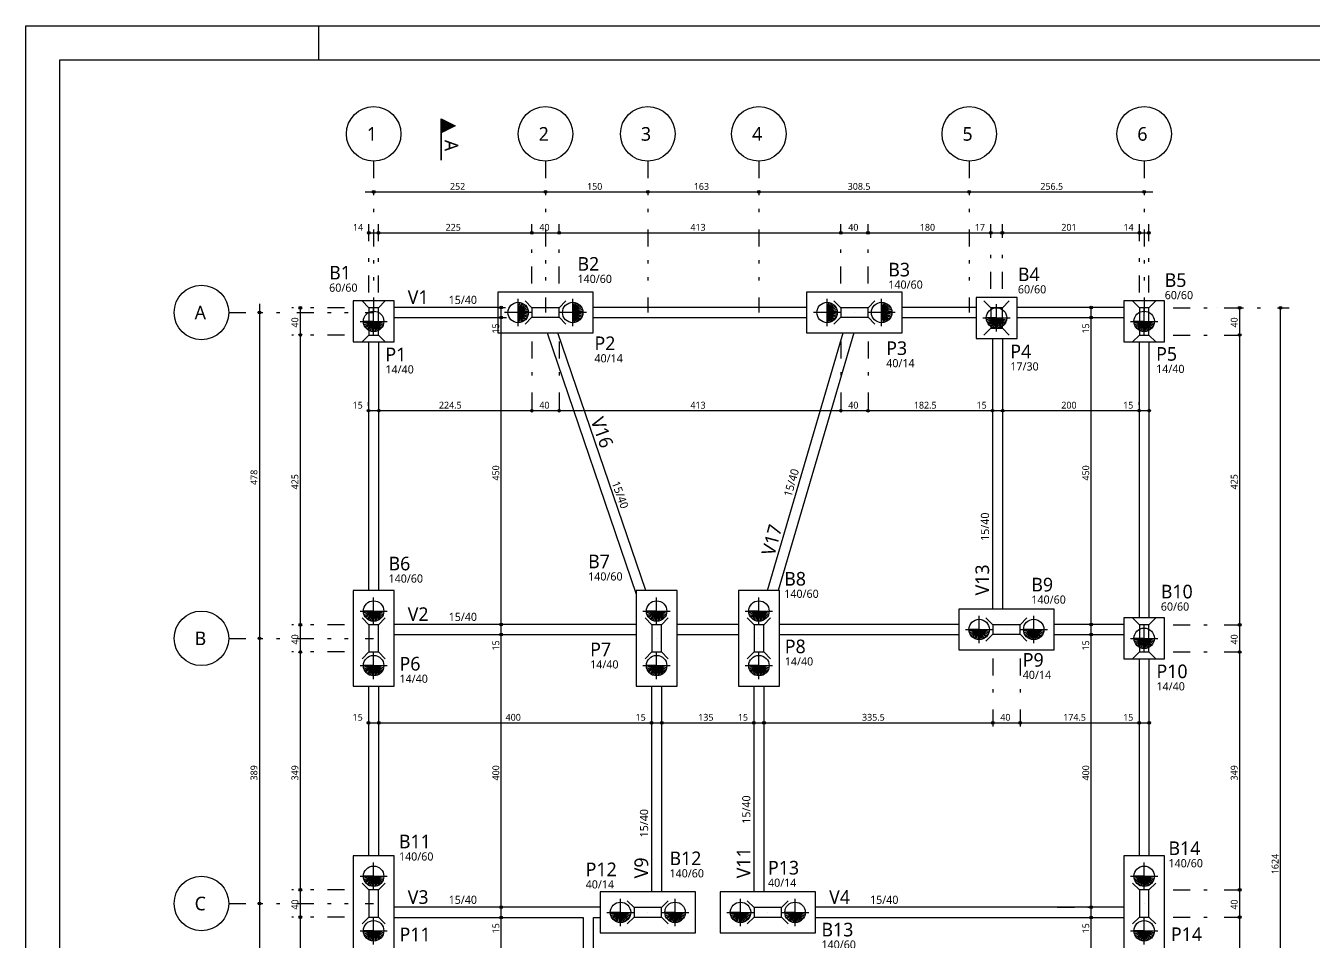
# Model space of a CAD drawing. Extents: x 18.6 to 89.5, y 0 to 61.7.
# Drawn here: x 20.09 to 57.85, y 34.83 to 61.69 of the extents above; entities that cross this region are included whole.
import ezdxf

# ---------------------------------------------------------------- set-up
doc = ezdxf.new("R2010")
doc.units = 0
doc.header["$MEASUREMENT"] = 0
doc.linetypes.add('ESTILO_TQS_0003', pattern=[1.5, 0.5, -0.4, 0.1, -0.5])
doc.linetypes.add('ESTILO_TQS_0004', pattern=[2, 0.5, -0.4, 0.1, -0.4, 0.1, -0.5])
for name, color, linetype in [('1', 1, 'CONTINUOUS'), ('12', 12, 'CONTINUOUS'), ('2', 2, 'CONTINUOUS'), ('3', 3, 'CONTINUOUS'), ('5', 5, 'CONTINUOUS')]:
    doc.layers.add(name, color=color, linetype=linetype)
doc.styles.add('TQS_LUCIDA_SANS_UNICODE', font='L_10646.TTF')

msp = doc.modelspace()

# ---------------------------------------------------------------- linework, layer by layer
at = {"layer": '1', "linetype": 'Continuous'}
for p, q in [((20.088, 61.687), (89.5, 61.687)), ((20.088, 29.588), (20.088, 61.687)), ((28.67, 61.687), (28.67, 60.687)), ((30.042, 56.813), (35.582, 56.813)), ((30.292, 56.813), (30.292, 56.813)), ((35.082, 56.813), (38.582, 56.813)), ((35.332, 56.813), (35.332, 56.813)), ((35.332, 56.813), (35.332, 56.813)), ((38.082, 56.813), (41.842, 56.813)), ((38.332, 56.813), (38.332, 56.813)), ((38.332, 56.813), (38.332, 56.813)), ((41.342, 56.813), (48.012, 56.813)), ((41.592, 56.813), (41.592, 56.813)), ((41.592, 56.813), (41.592, 56.813)), ((47.512, 56.813), (53.142, 56.813)), ((47.762, 56.813), (47.762, 56.813)), ((47.762, 56.813), (47.762, 56.813)), ((52.892, 56.813), (52.892, 56.813)), ((30.152, 55.613), (30.432, 55.613)), ((30.432, 55.613), (34.932, 55.613)), ((34.932, 55.613), (35.732, 55.613)), ((35.732, 55.613), (43.992, 55.613)), ((43.992, 55.613), (44.792, 55.613)), ((44.792, 55.613), (48.392, 55.613)), ((48.392, 55.613), (48.732, 55.613)), ((48.732, 55.613), (52.752, 55.613)), ((52.752, 55.613), (53.032, 55.613)), ((34.932, 53.873), (34.932, 53.873)), ((34.932, 53.873), (34.932, 53.873)), ((35.732, 53.873), (35.732, 53.873)), ((35.732, 53.873), (35.732, 53.873)), ((43.992, 53.873), (43.992, 53.873)), ((43.992, 53.873), (43.992, 53.873)), ((44.792, 53.873), (44.792, 53.873)), ((44.792, 53.873), (44.792, 53.873)), ((48.392, 53.713), (48.392, 53.713)), ((48.392, 53.713), (48.392, 53.713)), ((48.732, 53.713), (48.732, 53.713)), ((48.732, 53.713), (48.732, 53.713)), ((26.942, 53.523), (26.942, 43.463)), ((26.942, 53.273), (26.942, 53.273)), ((28.142, 52.613), (28.142, 53.413)), ((29.692, 53.413), (29.692, 53.413)), ((30.152, 53.413), (29.952, 53.613)), ((30.152, 53.613), (30.152, 53.613)), ((30.432, 53.413), (30.632, 53.613)), ((30.432, 53.613), (30.432, 53.613)), ((30.432, 53.613), (30.432, 53.613)), ((34.035, 53.123), (34.035, 53.423)), ((34.035, 53.423), (34.035, 53.423)), ((34.932, 53.413), (34.732, 53.613)), ((35.332, 53.273), (35.332, 53.273)), ((35.732, 53.413), (35.932, 53.613)), ((43.992, 53.413), (43.792, 53.613)), ((44.392, 53.273), (44.392, 53.273)), ((44.792, 53.413), (44.992, 53.613)), ((48.392, 53.413), (48.192, 53.613)), ((48.732, 53.413), (48.932, 53.613)), ((51.338, 53.123), (51.338, 53.423)), ((51.338, 53.423), (51.338, 53.423)), ((52.752, 53.413), (52.552, 53.613)), ((52.752, 53.613), (52.752, 53.613)), ((52.752, 53.613), (52.752, 53.613)), ((53.032, 53.413), (53.232, 53.613)), ((53.032, 53.613), (53.032, 53.613)), ((53.492, 53.413), (53.492, 53.413)), ((55.055, 53.413), (55.055, 53.413)), ((55.692, 53.413), (55.692, 52.613)), ((56.892, 20.933), (56.892, 53.413)), ((30.292, 53.013), (30.292, 53.013)), ((34.035, 44.123), (34.035, 53.123)), ((34.035, 53.123), (34.035, 53.123)), ((34.035, 53.123), (34.035, 53.123)), ((34.932, 53.133), (34.732, 52.933)), ((35.732, 53.133), (35.932, 52.933)), ((43.992, 53.133), (43.792, 52.933)), ((44.792, 53.133), (44.992, 52.933)), ((48.562, 53.113), (48.562, 53.113)), ((51.338, 44.123), (51.338, 53.123)), ((51.338, 53.123), (51.338, 53.123)), ((51.338, 53.123), (51.338, 53.123)), ((52.892, 53.013), (52.892, 53.013)), ((28.142, 44.113), (28.142, 52.613)), ((29.692, 52.613), (29.692, 52.613)), ((29.692, 52.613), (29.692, 52.613)), ((30.152, 52.613), (29.952, 52.413)), ((30.432, 52.613), (30.632, 52.413)), ((34.932, 52.673), (34.932, 52.673)), ((34.932, 52.673), (34.932, 52.673)), ((35.732, 52.673), (35.732, 52.673)), ((35.732, 52.673), (35.732, 52.673)), ((43.992, 52.673), (43.992, 52.673)), ((43.992, 52.673), (43.992, 52.673)), ((44.792, 52.673), (44.792, 52.673)), ((44.792, 52.673), (44.792, 52.673)), ((48.392, 52.813), (48.192, 52.613)), ((48.732, 52.813), (48.932, 52.613)), ((52.752, 52.613), (52.552, 52.413)), ((53.032, 52.613), (53.232, 52.413)), ((53.492, 52.613), (53.492, 52.613)), ((53.492, 52.613), (53.492, 52.613)), ((55.692, 52.613), (55.692, 44.113)), ((30.142, 50.394), (30.442, 50.394)), ((30.142, 50.281), (30.142, 50.281)), ((30.442, 50.394), (30.442, 50.394)), ((30.442, 50.394), (34.932, 50.394)), ((30.442, 50.394), (30.442, 50.394)), ((34.932, 50.394), (35.732, 50.394)), ((35.732, 50.394), (43.992, 50.394)), ((43.992, 50.394), (44.792, 50.394)), ((44.792, 50.394), (48.442, 50.394)), ((48.442, 50.493), (48.442, 50.493)), ((48.442, 50.493), (48.442, 50.493)), ((48.442, 50.394), (48.742, 50.394)), ((48.742, 50.394), (52.742, 50.394)), ((48.742, 50.368), (48.742, 50.368)), ((48.742, 50.368), (48.742, 50.368)), ((52.742, 50.394), (53.042, 50.394)), ((52.742, 50.316), (52.742, 50.316)), ((52.742, 50.316), (52.742, 50.316)), ((53.042, 50.385), (53.042, 50.385)), ((30.152, 44.113), (29.952, 44.313)), ((30.432, 44.113), (30.632, 44.313)), ((38.452, 44.113), (38.252, 44.313)), ((38.732, 44.113), (38.932, 44.313)), ((41.452, 44.113), (41.252, 44.313)), ((41.732, 44.113), (41.932, 44.313)), ((48.452, 44.113), (48.252, 44.313)), ((49.252, 44.113), (49.452, 44.313)), ((52.752, 44.113), (52.552, 44.313)), ((53.032, 44.113), (53.232, 44.313)), ((26.942, 43.963), (26.942, 35.683)), ((28.142, 43.313), (28.142, 44.113)), ((29.692, 44.113), (29.692, 44.113)), ((29.692, 44.113), (29.692, 44.113)), ((34.035, 43.823), (34.035, 44.123)), ((34.035, 44.123), (34.035, 44.123)), ((34.035, 44.123), (34.035, 44.123)), ((34.035, 35.823), (34.035, 43.823)), ((34.035, 43.823), (34.035, 43.823)), ((34.035, 43.823), (34.035, 43.823)), ((48.452, 43.833), (48.252, 43.633)), ((48.852, 43.973), (48.852, 43.973)), ((49.252, 43.833), (49.452, 43.633)), ((51.338, 43.823), (51.338, 44.123)), ((51.338, 44.123), (51.338, 44.123)), ((51.338, 44.123), (51.338, 44.123)), ((51.338, 35.823), (51.338, 43.823)), ((51.338, 43.823), (51.338, 43.823)), ((51.338, 43.823), (51.338, 43.823)), ((53.492, 44.113), (53.492, 44.113)), ((53.492, 44.113), (53.492, 44.113)), ((55.692, 44.113), (55.692, 43.313)), ((26.942, 43.713), (26.942, 43.713)), ((26.942, 43.713), (26.942, 43.713)), ((30.292, 43.713), (30.292, 43.713)), ((38.592, 43.713), (38.592, 43.713)), ((41.592, 43.713), (41.592, 43.713)), ((52.892, 43.713), (52.892, 43.713)), ((28.142, 36.333), (28.142, 43.313)), ((29.692, 43.313), (29.692, 43.313)), ((29.692, 43.313), (29.692, 43.313)), ((30.152, 43.313), (29.952, 43.113)), ((30.432, 43.313), (30.632, 43.113)), ((38.452, 43.313), (38.252, 43.113)), ((38.732, 43.313), (38.932, 43.113)), ((41.452, 43.313), (41.252, 43.113)), ((41.732, 43.313), (41.932, 43.113)), ((48.452, 43.373), (48.452, 43.373)), ((48.452, 43.373), (48.452, 43.373)), ((49.252, 43.373), (49.252, 43.373)), ((49.252, 43.373), (49.252, 43.373)), ((52.752, 43.313), (52.552, 43.113)), ((53.032, 43.313), (53.232, 43.113)), ((53.492, 43.313), (53.492, 43.313)), ((53.492, 43.313), (53.492, 43.313)), ((55.692, 43.313), (55.692, 36.333)), ((30.142, 41.237), (30.442, 41.237)), ((30.142, 41.237), (30.142, 41.237)), ((30.442, 41.237), (30.442, 41.237)), ((30.442, 41.237), (38.442, 41.237)), ((30.442, 41.237), (30.442, 41.237)), ((38.442, 41.237), (38.442, 41.237)), ((38.442, 41.237), (38.742, 41.237)), ((38.442, 41.237), (38.442, 41.237)), ((38.742, 41.237), (38.742, 41.237)), ((38.742, 41.237), (41.442, 41.237)), ((38.742, 41.237), (38.742, 41.237)), ((41.442, 41.237), (41.442, 41.237)), ((41.442, 41.237), (41.742, 41.237)), ((41.442, 41.237), (41.442, 41.237)), ((41.742, 41.237), (41.742, 41.237)), ((41.742, 41.237), (48.452, 41.237)), ((41.742, 41.237), (41.742, 41.237)), ((48.452, 41.237), (49.252, 41.237)), ((49.252, 41.237), (52.742, 41.237)), ((52.742, 41.237), (52.742, 41.237)), ((52.742, 41.237), (53.042, 41.237)), ((52.742, 41.237), (52.742, 41.237)), ((53.042, 41.237), (53.042, 41.237)), ((28.142, 35.533), (28.142, 36.333)), ((29.692, 36.333), (29.692, 36.333)), ((29.692, 36.333), (29.692, 36.333)), ((30.152, 36.333), (29.952, 36.533)), ((30.432, 36.333), (30.632, 36.533)), ((52.752, 36.333), (52.552, 36.533)), ((53.032, 36.333), (53.232, 36.533)), ((53.492, 36.333), (53.492, 36.333)), ((53.492, 36.333), (53.492, 36.333)), ((55.692, 36.333), (55.692, 35.533)), ((26.942, 36.183), (26.942, 28.563)), ((26.942, 35.933), (26.942, 35.933)), ((26.942, 35.933), (26.942, 35.933)), ((30.292, 35.933), (30.292, 35.933)), ((37.932, 35.813), (37.732, 36.013)), ((38.732, 35.813), (38.932, 36.013)), ((41.452, 35.813), (41.252, 36.013)), ((42.252, 35.813), (42.452, 36.013)), ((52.892, 35.933), (52.892, 35.933)), ((28.142, 29.213), (28.142, 35.533)), ((29.692, 35.533), (29.692, 35.533)), ((29.692, 35.533), (29.692, 35.533)), ((30.152, 35.533), (29.952, 35.333)), ((30.432, 35.533), (30.632, 35.333)), ((34.035, 35.523), (34.035, 35.823)), ((34.035, 35.823), (34.035, 35.823)), ((34.035, 35.823), (34.035, 35.823)), ((34.035, 32.523), (34.035, 35.523)), ((34.035, 35.523), (34.035, 35.523)), ((34.035, 35.523), (34.035, 35.523)), ((37.932, 35.533), (37.732, 35.333)), ((38.332, 35.673), (38.332, 35.673)), ((38.732, 35.533), (38.932, 35.333)), ((41.452, 35.533), (41.252, 35.333)), ((41.852, 35.673), (41.852, 35.673)), ((42.252, 35.533), (42.452, 35.333)), ((50.094, 35.823), (50.094, 35.823)), ((50.443, 35.523), (50.443, 35.523)), ((50.443, 35.523), (50.443, 35.523)), ((51.338, 35.523), (51.338, 35.823)), ((51.338, 35.823), (51.338, 35.823)), ((51.338, 29.223), (51.338, 35.523)), ((52.752, 35.533), (52.552, 35.333)), ((53.032, 35.533), (53.232, 35.333)), ((53.492, 35.533), (53.492, 35.533)), ((53.492, 35.533), (53.492, 35.533)), ((55.692, 35.533), (55.692, 29.213)), ((37.932, 35.073), (37.932, 35.073)), ((37.932, 35.073), (37.932, 35.073)), ((38.732, 35.073), (38.732, 35.073)), ((38.732, 35.073), (38.732, 35.073)), ((41.452, 35.073), (41.452, 35.073)), ((41.452, 35.073), (41.452, 35.073)), ((42.252, 35.073), (42.252, 35.073)), ((42.252, 35.073), (42.252, 35.073))]:
    msp.add_line(p, q, dxfattribs=at)
at = {"layer": '1', "linetype": 'ESTILO_TQS_0003'}
for p, q in [((30.152, 53.863), (30.152, 55.863)), ((30.432, 53.863), (30.432, 55.863)), ((30.432, 53.863), (30.432, 55.863)), ((34.932, 54.123), (34.932, 55.863)), ((34.932, 54.123), (34.932, 55.863)), ((35.732, 54.123), (35.732, 55.863)), ((35.732, 54.123), (35.732, 55.863)), ((43.992, 54.123), (43.992, 55.863)), ((43.992, 54.123), (43.992, 55.863)), ((44.792, 54.123), (44.792, 55.863)), ((44.792, 54.123), (44.792, 55.863)), ((48.392, 53.963), (48.392, 55.863)), ((48.392, 53.963), (48.392, 55.863)), ((48.732, 53.963), (48.732, 55.863)), ((48.732, 53.963), (48.732, 55.863)), ((52.752, 53.863), (52.752, 55.863)), ((52.752, 53.863), (52.752, 55.863)), ((53.032, 53.863), (53.032, 55.863)), ((29.442, 53.413), (27.892, 53.413)), ((33.932, 53.423), (34.155, 53.423)), ((53.742, 53.413), (55.942, 53.413)), ((55.305, 53.413), (57.142, 53.413)), ((33.932, 53.123), (34.192, 53.123)), ((29.442, 52.613), (27.892, 52.613)), ((29.442, 52.613), (27.892, 52.613)), ((53.742, 52.613), (55.942, 52.613)), ((53.742, 52.613), (55.942, 52.613)), ((34.932, 52.423), (34.932, 50.144)), ((34.932, 52.423), (34.932, 50.144)), ((35.732, 52.423), (35.732, 50.144)), ((35.732, 52.423), (35.732, 50.144)), ((43.992, 52.423), (43.992, 50.144)), ((43.992, 52.423), (43.992, 50.144)), ((44.792, 52.423), (44.792, 50.144)), ((44.792, 52.423), (44.792, 50.144)), ((30.142, 50.531), (30.142, 50.644)), ((48.742, 50.618), (48.742, 50.644)), ((48.742, 50.618), (48.742, 50.644)), ((52.742, 50.566), (52.742, 50.644)), ((52.742, 50.566), (52.742, 50.644)), ((53.042, 50.635), (53.042, 50.644)), ((48.442, 50.243), (48.442, 50.144)), ((48.442, 50.243), (48.442, 50.144)), ((29.442, 44.113), (27.892, 44.113)), ((29.442, 44.113), (27.892, 44.113)), ((53.742, 44.113), (55.942, 44.113)), ((53.742, 44.113), (55.942, 44.113)), ((29.442, 43.313), (27.892, 43.313)), ((29.442, 43.313), (27.892, 43.313)), ((48.452, 43.123), (48.452, 40.987)), ((48.452, 43.123), (48.452, 40.987)), ((49.252, 43.123), (49.252, 40.987)), ((49.252, 43.123), (49.252, 40.987)), ((53.742, 43.313), (55.942, 43.313)), ((53.742, 43.313), (55.942, 43.313)), ((29.442, 36.333), (27.892, 36.333)), ((29.442, 36.333), (27.892, 36.333)), ((53.742, 36.333), (55.942, 36.333)), ((53.742, 36.333), (55.942, 36.333)), ((29.442, 35.533), (27.892, 35.533)), ((29.442, 35.533), (27.892, 35.533)), ((50.344, 35.823), (51.588, 35.823)), ((50.693, 35.523), (51.588, 35.523)), ((50.693, 35.523), (51.588, 35.523)), ((53.742, 35.533), (55.942, 35.533)), ((53.742, 35.533), (55.942, 35.533))]:
    msp.add_line(p, q, dxfattribs=at)
at = {"layer": '1', "linetype": 'Continuous'}
for centre, radius in [((30.292, 56.813), 0.04), ((30.292, 56.813), 0.02), ((35.332, 56.813), 0.04), ((35.332, 56.813), 0.04), ((35.332, 56.813), 0.02), ((35.332, 56.813), 0.02), ((38.332, 56.813), 0.04), ((38.332, 56.813), 0.04), ((38.332, 56.813), 0.02), ((38.332, 56.813), 0.02), ((41.592, 56.813), 0.04), ((41.592, 56.813), 0.04), ((41.592, 56.813), 0.02), ((41.592, 56.813), 0.02), ((47.762, 56.813), 0.04), ((47.762, 56.813), 0.04), ((47.762, 56.813), 0.02), ((47.762, 56.813), 0.02), ((52.892, 56.813), 0.04), ((52.892, 56.813), 0.02), ((30.152, 55.613), 0.04), ((30.152, 55.613), 0.02), ((30.432, 55.613), 0.04), ((30.432, 55.613), 0.04), ((30.432, 55.613), 0.02), ((30.432, 55.613), 0.02), ((34.932, 55.613), 0.04), ((34.932, 55.613), 0.04), ((34.932, 55.613), 0.02), ((34.932, 55.613), 0.02), ((35.732, 55.613), 0.04), ((35.732, 55.613), 0.04), ((35.732, 55.613), 0.02), ((35.732, 55.613), 0.02), ((43.992, 55.613), 0.04), ((43.992, 55.613), 0.04), ((43.992, 55.613), 0.02), ((43.992, 55.613), 0.02), ((44.792, 55.613), 0.04), ((44.792, 55.613), 0.04), ((44.792, 55.613), 0.02), ((44.792, 55.613), 0.02), ((48.392, 55.613), 0.04), ((48.392, 55.613), 0.04), ((48.392, 55.613), 0.02), ((48.392, 55.613), 0.02), ((48.732, 55.613), 0.04), ((48.732, 55.613), 0.04), ((48.732, 55.613), 0.02), ((48.732, 55.613), 0.02), ((52.752, 55.613), 0.04), ((52.752, 55.613), 0.04), ((52.752, 55.613), 0.02), ((52.752, 55.613), 0.02), ((53.032, 55.613), 0.04), ((53.032, 55.613), 0.02), ((26.942, 53.273), 0.04), ((26.942, 53.273), 0.02), ((28.142, 53.413), 0.04), ((28.142, 53.413), 0.02), ((34.035, 53.423), 0.04), ((34.035, 53.423), 0.02), ((51.338, 53.423), 0.04), ((51.338, 53.423), 0.02), ((55.692, 53.413), 0.04), ((55.692, 53.413), 0.02), ((56.892, 53.413), 0.04), ((56.892, 53.413), 0.02), ((34.035, 53.123), 0.04), ((34.035, 53.123), 0.04), ((34.035, 53.123), 0.02), ((34.035, 53.123), 0.02), ((51.338, 53.123), 0.04), ((51.338, 53.123), 0.04), ((51.338, 53.123), 0.02), ((51.338, 53.123), 0.02), ((28.142, 52.613), 0.04), ((28.142, 52.613), 0.04), ((28.142, 52.613), 0.02), ((28.142, 52.613), 0.02), ((55.692, 52.613), 0.04), ((55.692, 52.613), 0.04), ((55.692, 52.613), 0.02), ((55.692, 52.613), 0.02), ((30.142, 50.394), 0.04), ((30.142, 50.394), 0.02), ((30.442, 50.394), 0.04), ((30.442, 50.394), 0.04), ((30.442, 50.394), 0.02), ((30.442, 50.394), 0.02), ((34.932, 50.394), 0.04), ((34.932, 50.394), 0.04), ((34.932, 50.394), 0.02), ((34.932, 50.394), 0.02), ((35.732, 50.394), 0.04), ((35.732, 50.394), 0.04), ((35.732, 50.394), 0.02), ((35.732, 50.394), 0.02), ((43.992, 50.394), 0.04), ((43.992, 50.394), 0.04), ((43.992, 50.394), 0.02), ((43.992, 50.394), 0.02), ((44.792, 50.394), 0.04), ((44.792, 50.394), 0.04), ((44.792, 50.394), 0.02), ((44.792, 50.394), 0.02), ((48.442, 50.394), 0.04), ((48.442, 50.394), 0.04), ((48.442, 50.394), 0.02), ((48.442, 50.394), 0.02), ((48.742, 50.394), 0.04), ((48.742, 50.394), 0.04), ((48.742, 50.394), 0.02), ((48.742, 50.394), 0.02), ((52.742, 50.394), 0.04), ((52.742, 50.394), 0.04), ((52.742, 50.394), 0.02), ((52.742, 50.394), 0.02), ((53.042, 50.394), 0.04), ((53.042, 50.394), 0.02), ((28.142, 44.113), 0.04), ((28.142, 44.113), 0.04), ((28.142, 44.113), 0.02), ((28.142, 44.113), 0.02), ((34.035, 44.123), 0.04), ((34.035, 44.123), 0.04), ((34.035, 43.823), 0.04), ((34.035, 43.823), 0.04), ((34.035, 44.123), 0.02), ((34.035, 44.123), 0.02), ((34.035, 43.823), 0.02), ((34.035, 43.823), 0.02), ((51.338, 44.123), 0.04), ((51.338, 44.123), 0.04), ((51.338, 43.823), 0.04), ((51.338, 43.823), 0.04), ((51.338, 44.123), 0.02), ((51.338, 44.123), 0.02), ((51.338, 43.823), 0.02), ((51.338, 43.823), 0.02), ((55.692, 44.113), 0.04), ((55.692, 44.113), 0.04), ((55.692, 44.113), 0.02), ((55.692, 44.113), 0.02), ((26.942, 43.713), 0.04), ((26.942, 43.713), 0.04), ((26.942, 43.713), 0.02), ((26.942, 43.713), 0.02), ((28.142, 43.313), 0.04), ((28.142, 43.313), 0.04), ((28.142, 43.313), 0.02), ((28.142, 43.313), 0.02), ((55.692, 43.313), 0.04), ((55.692, 43.313), 0.04), ((55.692, 43.313), 0.02), ((55.692, 43.313), 0.02), ((30.142, 41.237), 0.04), ((30.142, 41.237), 0.02), ((30.442, 41.237), 0.04), ((30.442, 41.237), 0.04), ((30.442, 41.237), 0.02), ((30.442, 41.237), 0.02), ((38.442, 41.237), 0.04), ((38.442, 41.237), 0.04), ((38.442, 41.237), 0.02), ((38.442, 41.237), 0.02), ((38.742, 41.237), 0.04), ((38.742, 41.237), 0.04), ((38.742, 41.237), 0.02), ((38.742, 41.237), 0.02), ((41.442, 41.237), 0.04), ((41.442, 41.237), 0.04), ((41.442, 41.237), 0.02), ((41.442, 41.237), 0.02), ((41.742, 41.237), 0.04), ((41.742, 41.237), 0.04), ((41.742, 41.237), 0.02), ((41.742, 41.237), 0.02), ((48.452, 41.237), 0.04), ((48.452, 41.237), 0.04), ((48.452, 41.237), 0.02), ((48.452, 41.237), 0.02), ((49.252, 41.237), 0.04), ((49.252, 41.237), 0.04), ((49.252, 41.237), 0.02), ((49.252, 41.237), 0.02), ((52.742, 41.237), 0.04), ((52.742, 41.237), 0.04), ((52.742, 41.237), 0.02), ((52.742, 41.237), 0.02), ((53.042, 41.237), 0.04), ((53.042, 41.237), 0.02), ((28.142, 36.333), 0.04), ((28.142, 36.333), 0.04), ((28.142, 36.333), 0.02), ((28.142, 36.333), 0.02), ((55.692, 36.333), 0.04), ((55.692, 36.333), 0.04), ((55.692, 36.333), 0.02), ((55.692, 36.333), 0.02), ((26.942, 35.933), 0.04), ((26.942, 35.933), 0.04), ((26.942, 35.933), 0.02), ((26.942, 35.933), 0.02), ((28.142, 35.533), 0.04), ((28.142, 35.533), 0.04), ((28.142, 35.533), 0.02), ((28.142, 35.533), 0.02), ((34.035, 35.823), 0.04), ((34.035, 35.823), 0.04), ((34.035, 35.523), 0.04), ((34.035, 35.523), 0.04), ((34.035, 35.823), 0.02), ((34.035, 35.823), 0.02), ((34.035, 35.523), 0.02), ((34.035, 35.523), 0.02), ((51.338, 35.823), 0.04), ((51.338, 35.823), 0.04), ((51.338, 35.523), 0.04), ((51.338, 35.523), 0.04), ((51.338, 35.823), 0.02), ((51.338, 35.823), 0.02), ((51.338, 35.523), 0.02), ((51.338, 35.523), 0.02), ((55.692, 35.533), 0.04), ((55.692, 35.533), 0.04), ((55.692, 35.533), 0.02), ((55.692, 35.533), 0.02)]:
    msp.add_circle(centre, radius, dxfattribs=at)
at = {"layer": '12', "linetype": 'Continuous'}
for p, q in [((21.088, 60.687), (88.5, 60.687)), ((21.088, 1), (21.088, 60.687))]:
    msp.add_line(p, q, dxfattribs=at)
at = {"layer": '2', "linetype": 'ESTILO_TQS_0004'}
for p, q in [((30.292, 57.713), (30.292, 53.273)), ((35.332, 57.713), (35.332, 53.273)), ((38.332, 57.713), (38.332, 53.273)), ((41.592, 57.713), (41.592, 53.273)), ((47.762, 57.713), (47.762, 53.273)), ((52.892, 57.713), (52.892, 53.273)), ((26.042, 53.273), (30.292, 53.273)), ((26.042, 43.713), (30.292, 43.713)), ((26.042, 35.933), (30.292, 35.933))]:
    msp.add_line(p, q, dxfattribs=at)
at = {"layer": '2', "linetype": 'Continuous'}
for p, q in [((34.532, 52.873), (34.532, 53.673)), ((36.132, 52.873), (36.132, 53.673)), ((43.592, 52.873), (43.592, 53.673)), ((45.192, 52.873), (45.192, 53.673)), ((30.292, 52.613), (30.292, 53.413)), ((34.932, 53.273), (34.132, 53.273)), ((34.532, 53.273), (34.532, 53.573)), ((34.532, 53.273), (34.584, 53.568)), ((34.532, 53.273), (34.634, 53.555)), ((34.532, 53.273), (34.682, 53.533)), ((34.532, 53.273), (34.724, 53.503)), ((34.532, 53.273), (34.761, 53.466)), ((34.532, 53.273), (34.791, 53.423)), ((34.532, 53.273), (34.814, 53.375)), ((34.532, 53.273), (34.827, 53.325)), ((34.532, 53.273), (34.532, 52.973)), ((34.532, 53.273), (34.584, 52.977)), ((34.532, 53.273), (34.634, 52.991)), ((34.532, 53.273), (34.682, 53.013)), ((34.532, 53.273), (34.724, 53.043)), ((34.532, 53.273), (34.761, 53.08)), ((34.532, 53.273), (34.791, 53.123)), ((34.532, 53.273), (34.814, 53.17)), ((34.532, 53.273), (34.827, 53.221)), ((34.532, 53.273), (34.832, 53.273)), ((36.532, 53.273), (35.732, 53.273)), ((36.132, 53.273), (36.132, 53.573)), ((36.132, 53.273), (36.184, 53.568)), ((36.132, 53.273), (36.234, 53.555)), ((36.132, 53.273), (36.282, 53.533)), ((36.132, 53.273), (36.324, 53.503)), ((36.132, 53.273), (36.361, 53.466)), ((36.132, 53.273), (36.391, 53.423)), ((36.132, 53.273), (36.414, 53.375)), ((36.132, 53.273), (36.427, 53.325)), ((36.132, 53.273), (36.132, 52.973)), ((36.132, 53.273), (36.184, 52.977)), ((36.132, 53.273), (36.234, 52.991)), ((36.132, 53.273), (36.282, 53.013)), ((36.132, 53.273), (36.324, 53.043)), ((36.132, 53.273), (36.361, 53.08)), ((36.132, 53.273), (36.391, 53.123)), ((36.132, 53.273), (36.414, 53.17)), ((36.132, 53.273), (36.427, 53.221)), ((36.132, 53.273), (36.432, 53.273)), ((43.992, 53.273), (43.192, 53.273)), ((43.592, 53.273), (43.592, 53.573)), ((43.592, 53.273), (43.644, 53.568)), ((43.592, 53.273), (43.694, 53.555)), ((43.592, 53.273), (43.742, 53.533)), ((43.592, 53.273), (43.784, 53.503)), ((43.592, 53.273), (43.821, 53.466)), ((43.592, 53.273), (43.851, 53.423)), ((43.592, 53.273), (43.874, 53.375)), ((43.592, 53.273), (43.887, 53.325)), ((43.592, 53.273), (43.592, 52.973)), ((43.592, 53.273), (43.644, 52.977)), ((43.592, 53.273), (43.694, 52.991)), ((43.592, 53.273), (43.742, 53.013)), ((43.592, 53.273), (43.784, 53.043)), ((43.592, 53.273), (43.821, 53.08)), ((43.592, 53.273), (43.851, 53.123)), ((43.592, 53.273), (43.874, 53.17)), ((43.592, 53.273), (43.887, 53.221)), ((43.592, 53.273), (43.892, 53.273)), ((45.592, 53.273), (44.792, 53.273)), ((45.192, 53.273), (45.192, 53.573)), ((45.192, 53.273), (45.244, 53.568)), ((45.192, 53.273), (45.294, 53.555)), ((45.192, 53.273), (45.342, 53.533)), ((45.192, 53.273), (45.384, 53.503)), ((45.192, 53.273), (45.421, 53.466)), ((45.192, 53.273), (45.451, 53.423)), ((45.192, 53.273), (45.474, 53.375)), ((45.192, 53.273), (45.487, 53.325)), ((45.192, 53.273), (45.192, 52.973)), ((45.192, 53.273), (45.244, 52.977)), ((45.192, 53.273), (45.294, 52.991)), ((45.192, 53.273), (45.342, 53.013)), ((45.192, 53.273), (45.384, 53.043)), ((45.192, 53.273), (45.421, 53.08)), ((45.192, 53.273), (45.451, 53.123)), ((45.192, 53.273), (45.474, 53.17)), ((45.192, 53.273), (45.487, 53.221)), ((45.192, 53.273), (45.492, 53.273)), ((48.562, 52.713), (48.562, 53.513)), ((52.892, 52.613), (52.892, 53.413)), ((29.892, 53.013), (30.692, 53.013)), ((30.292, 53.013), (29.992, 53.013)), ((30.292, 53.013), (29.996, 52.961)), ((30.292, 53.013), (30.01, 52.91)), ((30.292, 53.013), (30.032, 52.863)), ((30.292, 53.013), (30.062, 52.82)), ((30.292, 53.013), (30.099, 52.783)), ((30.292, 53.013), (30.142, 52.753)), ((30.292, 53.013), (30.189, 52.731)), ((30.292, 53.013), (30.24, 52.717)), ((30.292, 53.013), (30.292, 52.713)), ((30.292, 53.013), (30.344, 52.717)), ((30.292, 53.013), (30.394, 52.731)), ((30.292, 53.013), (30.442, 52.753)), ((30.292, 53.013), (30.484, 52.783)), ((30.292, 53.013), (30.521, 52.82)), ((30.292, 53.013), (30.551, 52.863)), ((30.292, 53.013), (30.574, 52.91)), ((30.292, 53.013), (30.587, 52.961)), ((30.292, 53.013), (30.592, 53.013)), ((48.162, 53.113), (48.962, 53.113)), ((48.562, 53.113), (48.262, 53.113)), ((48.562, 53.113), (48.266, 53.061)), ((48.562, 53.113), (48.28, 53.01)), ((48.562, 53.113), (48.302, 52.963)), ((48.562, 53.113), (48.332, 52.92)), ((48.562, 53.113), (48.369, 52.883)), ((48.562, 53.113), (48.412, 52.853)), ((48.562, 53.113), (48.459, 52.831)), ((48.562, 53.113), (48.51, 52.817)), ((48.562, 53.113), (48.562, 52.813)), ((48.562, 53.113), (48.614, 52.817)), ((48.562, 53.113), (48.664, 52.831)), ((48.562, 53.113), (48.712, 52.853)), ((48.562, 53.113), (48.754, 52.883)), ((48.562, 53.113), (48.791, 52.92)), ((48.562, 53.113), (48.821, 52.963)), ((48.562, 53.113), (48.844, 53.01)), ((48.562, 53.113), (48.857, 53.061)), ((48.562, 53.113), (48.862, 53.113)), ((52.492, 53.013), (53.292, 53.013)), ((52.892, 53.013), (52.592, 53.013)), ((52.892, 53.013), (52.596, 52.961)), ((52.892, 53.013), (52.61, 52.91)), ((52.892, 53.013), (52.632, 52.863)), ((52.892, 53.013), (52.662, 52.82)), ((52.892, 53.013), (52.699, 52.783)), ((52.892, 53.013), (52.742, 52.753)), ((52.892, 53.013), (52.789, 52.731)), ((52.892, 53.013), (52.84, 52.717)), ((52.892, 53.013), (52.892, 52.713)), ((52.892, 53.013), (52.944, 52.717)), ((52.892, 53.013), (52.994, 52.731)), ((52.892, 53.013), (53.042, 52.753)), ((52.892, 53.013), (53.084, 52.783)), ((52.892, 53.013), (53.121, 52.82)), ((52.892, 53.013), (53.151, 52.863)), ((52.892, 53.013), (53.174, 52.91)), ((52.892, 53.013), (53.187, 52.961)), ((52.892, 53.013), (53.192, 53.013)), ((30.292, 44.113), (30.292, 44.913)), ((38.592, 44.113), (38.592, 44.913)), ((41.592, 44.113), (41.592, 44.913)), ((29.892, 44.513), (30.692, 44.513)), ((30.292, 44.513), (29.992, 44.513)), ((30.292, 44.513), (29.996, 44.461)), ((30.292, 44.513), (30.01, 44.41)), ((30.292, 44.513), (30.032, 44.363)), ((30.292, 44.513), (30.062, 44.32)), ((30.292, 44.513), (30.099, 44.283)), ((30.292, 44.513), (30.142, 44.253)), ((30.292, 44.513), (30.189, 44.231)), ((30.292, 44.513), (30.24, 44.217)), ((30.292, 44.513), (30.292, 44.213)), ((30.292, 44.513), (30.344, 44.217)), ((30.292, 44.513), (30.394, 44.231)), ((30.292, 44.513), (30.442, 44.253)), ((30.292, 44.513), (30.484, 44.283)), ((30.292, 44.513), (30.521, 44.32)), ((30.292, 44.513), (30.551, 44.363)), ((30.292, 44.513), (30.574, 44.41)), ((30.292, 44.513), (30.587, 44.461)), ((30.292, 44.513), (30.592, 44.513)), ((38.192, 44.513), (38.992, 44.513)), ((38.592, 44.513), (38.292, 44.513)), ((38.592, 44.513), (38.296, 44.461)), ((38.592, 44.513), (38.31, 44.41)), ((38.592, 44.513), (38.332, 44.363)), ((38.592, 44.513), (38.362, 44.32)), ((38.592, 44.513), (38.399, 44.283)), ((38.592, 44.513), (38.442, 44.253)), ((38.592, 44.513), (38.489, 44.231)), ((38.592, 44.513), (38.54, 44.217)), ((38.592, 44.513), (38.592, 44.213)), ((38.592, 44.513), (38.644, 44.217)), ((38.592, 44.513), (38.694, 44.231)), ((38.592, 44.513), (38.742, 44.253)), ((38.592, 44.513), (38.784, 44.283)), ((38.592, 44.513), (38.821, 44.32)), ((38.592, 44.513), (38.851, 44.363)), ((38.592, 44.513), (38.874, 44.41)), ((38.592, 44.513), (38.887, 44.461)), ((38.592, 44.513), (38.892, 44.513)), ((41.192, 44.513), (41.992, 44.513)), ((41.592, 44.513), (41.292, 44.513)), ((41.592, 44.513), (41.296, 44.461)), ((41.592, 44.513), (41.31, 44.41)), ((41.592, 44.513), (41.332, 44.363)), ((41.592, 44.513), (41.362, 44.32)), ((41.592, 44.513), (41.399, 44.283)), ((41.592, 44.513), (41.442, 44.253)), ((41.592, 44.513), (41.489, 44.231)), ((41.592, 44.513), (41.54, 44.217)), ((41.592, 44.513), (41.592, 44.213)), ((41.592, 44.513), (41.644, 44.217)), ((41.592, 44.513), (41.694, 44.231)), ((41.592, 44.513), (41.742, 44.253)), ((41.592, 44.513), (41.784, 44.283)), ((41.592, 44.513), (41.821, 44.32)), ((41.592, 44.513), (41.851, 44.363)), ((41.592, 44.513), (41.874, 44.41)), ((41.592, 44.513), (41.887, 44.461)), ((41.592, 44.513), (41.892, 44.513)), ((48.052, 43.573), (48.052, 44.373)), ((49.652, 43.573), (49.652, 44.373)), ((47.652, 43.973), (48.452, 43.973)), ((48.052, 43.973), (47.752, 43.973)), ((48.052, 43.973), (47.756, 43.921)), ((48.052, 43.973), (47.77, 43.87)), ((48.052, 43.973), (47.792, 43.823)), ((48.052, 43.973), (47.822, 43.78)), ((48.052, 43.973), (47.859, 43.743)), ((48.052, 43.973), (47.902, 43.713)), ((48.052, 43.973), (47.949, 43.691)), ((48.052, 43.973), (48, 43.677)), ((48.052, 43.973), (48.052, 43.673)), ((48.052, 43.973), (48.104, 43.677)), ((48.052, 43.973), (48.154, 43.691)), ((48.052, 43.973), (48.202, 43.713)), ((48.052, 43.973), (48.244, 43.743)), ((48.052, 43.973), (48.281, 43.78)), ((48.052, 43.973), (48.311, 43.823)), ((48.052, 43.973), (48.334, 43.87)), ((48.052, 43.973), (48.347, 43.921)), ((48.052, 43.973), (48.352, 43.973)), ((49.252, 43.973), (50.052, 43.973)), ((49.652, 43.973), (49.352, 43.973)), ((49.652, 43.973), (49.356, 43.921)), ((49.652, 43.973), (49.37, 43.87)), ((49.652, 43.973), (49.392, 43.823)), ((49.652, 43.973), (49.422, 43.78)), ((49.652, 43.973), (49.459, 43.743)), ((49.652, 43.973), (49.502, 43.713)), ((49.652, 43.973), (49.549, 43.691)), ((49.652, 43.973), (49.6, 43.677)), ((49.652, 43.973), (49.652, 43.673)), ((49.652, 43.973), (49.704, 43.677)), ((49.652, 43.973), (49.754, 43.691)), ((49.652, 43.973), (49.802, 43.713)), ((49.652, 43.973), (49.844, 43.743)), ((49.652, 43.973), (49.881, 43.78)), ((49.652, 43.973), (49.911, 43.823)), ((49.652, 43.973), (49.934, 43.87)), ((49.652, 43.973), (49.947, 43.921)), ((49.652, 43.973), (49.952, 43.973)), ((52.892, 43.313), (52.892, 44.113)), ((52.492, 43.713), (53.292, 43.713)), ((52.892, 43.713), (52.592, 43.713)), ((52.892, 43.713), (52.596, 43.661)), ((52.892, 43.713), (52.61, 43.61)), ((52.892, 43.713), (52.632, 43.563)), ((52.892, 43.713), (52.662, 43.52)), ((52.892, 43.713), (52.699, 43.483)), ((52.892, 43.713), (52.742, 43.453)), ((52.892, 43.713), (52.789, 43.431)), ((52.892, 43.713), (52.84, 43.417)), ((52.892, 43.713), (52.892, 43.413)), ((52.892, 43.713), (52.944, 43.417)), ((52.892, 43.713), (52.994, 43.431)), ((52.892, 43.713), (53.042, 43.453)), ((52.892, 43.713), (53.084, 43.483)), ((52.892, 43.713), (53.121, 43.52)), ((52.892, 43.713), (53.151, 43.563)), ((52.892, 43.713), (53.174, 43.61)), ((52.892, 43.713), (53.187, 43.661)), ((52.892, 43.713), (53.192, 43.713)), ((30.292, 42.513), (30.292, 43.313)), ((38.592, 42.513), (38.592, 43.313)), ((41.592, 42.513), (41.592, 43.313)), ((29.892, 42.913), (30.692, 42.913)), ((30.292, 42.913), (29.992, 42.913)), ((30.292, 42.913), (29.996, 42.861)), ((30.292, 42.913), (30.01, 42.81)), ((30.292, 42.913), (30.032, 42.763)), ((30.292, 42.913), (30.062, 42.72)), ((30.292, 42.913), (30.099, 42.683)), ((30.292, 42.913), (30.142, 42.653)), ((30.292, 42.913), (30.189, 42.631)), ((30.292, 42.913), (30.24, 42.617)), ((30.292, 42.913), (30.292, 42.613)), ((30.292, 42.913), (30.344, 42.617)), ((30.292, 42.913), (30.394, 42.631)), ((30.292, 42.913), (30.442, 42.653)), ((30.292, 42.913), (30.484, 42.683)), ((30.292, 42.913), (30.521, 42.72)), ((30.292, 42.913), (30.551, 42.763)), ((30.292, 42.913), (30.574, 42.81)), ((30.292, 42.913), (30.587, 42.861)), ((30.292, 42.913), (30.592, 42.913)), ((38.192, 42.913), (38.992, 42.913)), ((38.592, 42.913), (38.292, 42.913)), ((38.592, 42.913), (38.296, 42.861)), ((38.592, 42.913), (38.31, 42.81)), ((38.592, 42.913), (38.332, 42.763)), ((38.592, 42.913), (38.362, 42.72)), ((38.592, 42.913), (38.399, 42.683)), ((38.592, 42.913), (38.442, 42.653)), ((38.592, 42.913), (38.489, 42.631)), ((38.592, 42.913), (38.54, 42.617)), ((38.592, 42.913), (38.592, 42.613)), ((38.592, 42.913), (38.644, 42.617)), ((38.592, 42.913), (38.694, 42.631)), ((38.592, 42.913), (38.742, 42.653)), ((38.592, 42.913), (38.784, 42.683)), ((38.592, 42.913), (38.821, 42.72)), ((38.592, 42.913), (38.851, 42.763)), ((38.592, 42.913), (38.874, 42.81)), ((38.592, 42.913), (38.887, 42.861)), ((38.592, 42.913), (38.892, 42.913)), ((41.192, 42.913), (41.992, 42.913)), ((41.592, 42.913), (41.292, 42.913)), ((41.592, 42.913), (41.296, 42.861)), ((41.592, 42.913), (41.31, 42.81)), ((41.592, 42.913), (41.332, 42.763)), ((41.592, 42.913), (41.362, 42.72)), ((41.592, 42.913), (41.399, 42.683)), ((41.592, 42.913), (41.442, 42.653)), ((41.592, 42.913), (41.489, 42.631)), ((41.592, 42.913), (41.54, 42.617)), ((41.592, 42.913), (41.592, 42.613)), ((41.592, 42.913), (41.644, 42.617)), ((41.592, 42.913), (41.694, 42.631)), ((41.592, 42.913), (41.742, 42.653)), ((41.592, 42.913), (41.784, 42.683)), ((41.592, 42.913), (41.821, 42.72)), ((41.592, 42.913), (41.851, 42.763)), ((41.592, 42.913), (41.874, 42.81)), ((41.592, 42.913), (41.887, 42.861)), ((41.592, 42.913), (41.892, 42.913)), ((30.292, 36.333), (30.292, 37.133)), ((52.892, 36.333), (52.892, 37.133)), ((29.892, 36.733), (30.692, 36.733)), ((30.292, 36.733), (29.992, 36.733)), ((30.292, 36.733), (29.996, 36.681)), ((30.292, 36.733), (30.01, 36.63)), ((30.292, 36.733), (30.032, 36.583)), ((30.292, 36.733), (30.062, 36.54)), ((30.292, 36.733), (30.099, 36.503)), ((30.292, 36.733), (30.142, 36.473)), ((30.292, 36.733), (30.189, 36.451)), ((30.292, 36.733), (30.24, 36.437)), ((30.292, 36.733), (30.292, 36.433)), ((30.292, 36.733), (30.344, 36.437)), ((30.292, 36.733), (30.394, 36.451)), ((30.292, 36.733), (30.442, 36.473)), ((30.292, 36.733), (30.484, 36.503)), ((30.292, 36.733), (30.521, 36.54)), ((30.292, 36.733), (30.551, 36.583)), ((30.292, 36.733), (30.574, 36.63)), ((30.292, 36.733), (30.587, 36.681)), ((30.292, 36.733), (30.592, 36.733)), ((52.492, 36.733), (53.292, 36.733)), ((52.892, 36.733), (52.592, 36.733)), ((52.892, 36.733), (52.596, 36.681)), ((52.892, 36.733), (52.61, 36.63)), ((52.892, 36.733), (52.632, 36.583)), ((52.892, 36.733), (52.662, 36.54)), ((52.892, 36.733), (52.699, 36.503)), ((52.892, 36.733), (52.742, 36.473)), ((52.892, 36.733), (52.789, 36.451)), ((52.892, 36.733), (52.84, 36.437)), ((52.892, 36.733), (52.892, 36.433)), ((52.892, 36.733), (52.944, 36.437)), ((52.892, 36.733), (52.994, 36.451)), ((52.892, 36.733), (53.042, 36.473)), ((52.892, 36.733), (53.084, 36.503)), ((52.892, 36.733), (53.121, 36.54)), ((52.892, 36.733), (53.151, 36.583)), ((52.892, 36.733), (53.174, 36.63)), ((52.892, 36.733), (53.187, 36.681)), ((52.892, 36.733), (53.192, 36.733)), ((37.532, 35.273), (37.532, 36.073)), ((39.132, 35.273), (39.132, 36.073)), ((41.052, 35.273), (41.052, 36.073)), ((42.652, 35.273), (42.652, 36.073)), ((30.292, 34.733), (30.292, 35.533)), ((37.132, 35.673), (37.932, 35.673)), ((37.532, 35.673), (37.232, 35.673)), ((37.532, 35.673), (37.236, 35.621)), ((37.532, 35.673), (37.25, 35.57)), ((37.532, 35.673), (37.272, 35.523)), ((37.532, 35.673), (37.302, 35.48)), ((37.532, 35.673), (37.339, 35.443)), ((37.532, 35.673), (37.382, 35.413)), ((37.532, 35.673), (37.429, 35.391)), ((37.532, 35.673), (37.48, 35.377)), ((37.532, 35.673), (37.532, 35.373)), ((37.532, 35.673), (37.584, 35.377)), ((37.532, 35.673), (37.634, 35.391)), ((37.532, 35.673), (37.682, 35.413)), ((37.532, 35.673), (37.724, 35.443)), ((37.532, 35.673), (37.761, 35.48)), ((37.532, 35.673), (37.791, 35.523)), ((37.532, 35.673), (37.814, 35.57)), ((37.532, 35.673), (37.827, 35.621)), ((37.532, 35.673), (37.832, 35.673)), ((38.732, 35.673), (39.532, 35.673)), ((39.132, 35.673), (38.832, 35.673)), ((39.132, 35.673), (38.836, 35.621)), ((39.132, 35.673), (38.85, 35.57)), ((39.132, 35.673), (38.872, 35.523)), ((39.132, 35.673), (38.902, 35.48)), ((39.132, 35.673), (38.939, 35.443)), ((39.132, 35.673), (38.982, 35.413)), ((39.132, 35.673), (39.029, 35.391)), ((39.132, 35.673), (39.08, 35.377)), ((39.132, 35.673), (39.132, 35.373)), ((39.132, 35.673), (39.184, 35.377)), ((39.132, 35.673), (39.234, 35.391)), ((39.132, 35.673), (39.282, 35.413)), ((39.132, 35.673), (39.324, 35.443)), ((39.132, 35.673), (39.361, 35.48)), ((39.132, 35.673), (39.391, 35.523)), ((39.132, 35.673), (39.414, 35.57)), ((39.132, 35.673), (39.427, 35.621)), ((39.132, 35.673), (39.432, 35.673)), ((40.652, 35.673), (41.452, 35.673)), ((41.052, 35.673), (40.752, 35.673)), ((41.052, 35.673), (40.756, 35.621)), ((41.052, 35.673), (40.77, 35.57)), ((41.052, 35.673), (40.792, 35.523)), ((41.052, 35.673), (40.822, 35.48)), ((41.052, 35.673), (40.859, 35.443)), ((41.052, 35.673), (40.902, 35.413)), ((41.052, 35.673), (40.949, 35.391)), ((41.052, 35.673), (41, 35.377)), ((41.052, 35.673), (41.052, 35.373)), ((41.052, 35.673), (41.104, 35.377)), ((41.052, 35.673), (41.154, 35.391)), ((41.052, 35.673), (41.202, 35.413)), ((41.052, 35.673), (41.244, 35.443)), ((41.052, 35.673), (41.281, 35.48)), ((41.052, 35.673), (41.311, 35.523)), ((41.052, 35.673), (41.334, 35.57)), ((41.052, 35.673), (41.347, 35.621)), ((41.052, 35.673), (41.352, 35.673)), ((42.252, 35.673), (43.052, 35.673)), ((42.652, 35.673), (42.352, 35.673)), ((42.652, 35.673), (42.356, 35.621)), ((42.652, 35.673), (42.37, 35.57)), ((42.652, 35.673), (42.392, 35.523)), ((42.652, 35.673), (42.422, 35.48)), ((42.652, 35.673), (42.459, 35.443)), ((42.652, 35.673), (42.502, 35.413)), ((42.652, 35.673), (42.549, 35.391)), ((42.652, 35.673), (42.6, 35.377)), ((42.652, 35.673), (42.652, 35.373)), ((42.652, 35.673), (42.704, 35.377)), ((42.652, 35.673), (42.754, 35.391)), ((42.652, 35.673), (42.802, 35.413)), ((42.652, 35.673), (42.844, 35.443)), ((42.652, 35.673), (42.881, 35.48)), ((42.652, 35.673), (42.911, 35.523)), ((42.652, 35.673), (42.934, 35.57)), ((42.652, 35.673), (42.947, 35.621)), ((42.652, 35.673), (42.952, 35.673)), ((52.892, 34.733), (52.892, 35.533)), ((29.892, 35.133), (30.692, 35.133)), ((30.292, 35.133), (29.992, 35.133)), ((30.292, 35.133), (29.996, 35.081)), ((30.292, 35.133), (30.01, 35.03)), ((30.292, 35.133), (30.032, 34.983)), ((30.292, 35.133), (30.062, 34.94)), ((30.292, 35.133), (30.099, 34.903)), ((30.292, 35.133), (30.142, 34.873)), ((30.292, 35.133), (30.189, 34.851)), ((30.292, 35.133), (30.24, 34.837)), ((30.292, 35.133), (30.292, 34.833)), ((30.292, 35.133), (30.344, 34.837)), ((30.292, 35.133), (30.394, 34.851)), ((30.292, 35.133), (30.442, 34.873)), ((30.292, 35.133), (30.484, 34.903)), ((30.292, 35.133), (30.521, 34.94)), ((30.292, 35.133), (30.551, 34.983)), ((30.292, 35.133), (30.574, 35.03)), ((30.292, 35.133), (30.587, 35.081)), ((30.292, 35.133), (30.592, 35.133)), ((52.492, 35.133), (53.292, 35.133)), ((52.892, 35.133), (52.592, 35.133)), ((52.892, 35.133), (52.596, 35.081)), ((52.892, 35.133), (52.61, 35.03)), ((52.892, 35.133), (52.632, 34.983)), ((52.892, 35.133), (52.662, 34.94)), ((52.892, 35.133), (52.699, 34.903)), ((52.892, 35.133), (52.742, 34.873)), ((52.892, 35.133), (52.789, 34.851)), ((52.892, 35.133), (52.84, 34.837)), ((52.892, 35.133), (52.892, 34.833)), ((52.892, 35.133), (52.944, 34.837)), ((52.892, 35.133), (52.994, 34.851)), ((52.892, 35.133), (53.042, 34.873)), ((52.892, 35.133), (53.084, 34.903)), ((52.892, 35.133), (53.121, 34.94)), ((52.892, 35.133), (53.151, 34.983)), ((52.892, 35.133), (53.174, 35.03)), ((52.892, 35.133), (53.187, 35.081)), ((52.892, 35.133), (53.192, 35.133))]:
    msp.add_line(p, q, dxfattribs=at)
for points in [[(36.732, 53.873), (33.932, 53.873), (33.932, 52.673), (36.732, 52.673), (36.732, 53.873)], [(45.792, 53.873), (42.992, 53.873), (42.992, 52.673), (45.792, 52.673), (45.792, 53.873)], [(47.962, 52.513), (49.162, 52.513), (49.162, 53.713), (47.962, 53.713), (47.962, 52.513)], [(29.692, 52.413), (30.892, 52.413), (30.892, 53.613), (29.692, 53.613), (29.692, 52.413)], [(52.292, 52.413), (53.492, 52.413), (53.492, 53.613), (52.292, 53.613), (52.292, 52.413)], [(30.892, 42.313), (30.892, 45.113), (29.692, 45.113), (29.692, 42.313), (30.892, 42.313)], [(39.192, 42.313), (39.192, 45.113), (37.992, 45.113), (37.992, 42.313), (39.192, 42.313)], [(42.192, 42.313), (42.192, 45.113), (40.992, 45.113), (40.992, 42.313), (42.192, 42.313)], [(47.452, 43.373), (50.252, 43.373), (50.252, 44.573), (47.452, 44.573), (47.452, 43.373)], [(52.292, 43.113), (53.492, 43.113), (53.492, 44.313), (52.292, 44.313), (52.292, 43.113)], [(30.892, 34.533), (30.892, 37.333), (29.692, 37.333), (29.692, 34.533), (30.892, 34.533)], [(53.492, 34.533), (53.492, 37.333), (52.292, 37.333), (52.292, 34.533), (53.492, 34.533)], [(36.932, 35.073), (39.732, 35.073), (39.732, 36.273), (36.932, 36.273), (36.932, 35.073)], [(40.452, 35.073), (43.252, 35.073), (43.252, 36.273), (40.452, 36.273), (40.452, 35.073)]]:
    msp.add_lwpolyline(points, dxfattribs=at)
for centre, radius in [((30.292, 58.513), 0.8), ((35.332, 58.513), 0.8), ((38.332, 58.513), 0.8), ((41.592, 58.513), 0.8), ((47.762, 58.513), 0.8), ((52.892, 58.513), 0.8), ((25.242, 53.273), 0.8), ((30.292, 53.013), 0.3), ((34.532, 53.273), 0.3), ((36.132, 53.273), 0.3), ((43.592, 53.273), 0.3), ((45.192, 53.273), 0.3), ((48.562, 53.113), 0.3), ((52.892, 53.013), 0.3), ((30.292, 44.513), 0.3), ((38.592, 44.513), 0.3), ((41.592, 44.513), 0.3), ((25.242, 43.713), 0.8), ((48.052, 43.973), 0.3), ((49.652, 43.973), 0.3), ((52.892, 43.713), 0.3), ((30.292, 42.913), 0.3), ((38.592, 42.913), 0.3), ((41.592, 42.913), 0.3), ((30.292, 36.733), 0.3), ((52.892, 36.733), 0.3), ((25.242, 35.933), 0.8), ((37.532, 35.673), 0.3), ((39.132, 35.673), 0.3), ((41.052, 35.673), 0.3), ((42.652, 35.673), 0.3), ((30.292, 35.133), 0.3), ((52.892, 35.133), 0.3)]:
    msp.add_circle(centre, radius, dxfattribs=at)
at = {"layer": '3', "linetype": 'Continuous'}
for p, q in [((32.271, 57.739), (32.271, 58.955)), ((32.271, 58.955), (32.686, 58.748)), ((32.273, 58.952), (32.273, 57.739)), ((32.273, 58.952), (32.682, 58.748)), ((32.303, 58.939), (32.303, 58.556)), ((32.335, 58.923), (32.335, 58.572)), ((32.682, 58.748), (32.273, 58.543)), ((32.686, 58.748), (32.273, 58.541)), ((32.367, 58.907), (32.367, 58.588)), ((32.399, 58.891), (32.399, 58.604)), ((32.431, 58.875), (32.431, 58.62)), ((32.462, 58.859), (32.462, 58.636)), ((32.494, 58.843), (32.494, 58.652)), ((32.526, 58.827), (32.526, 58.668)), ((32.558, 58.811), (32.558, 58.684)), ((32.59, 58.795), (32.59, 58.7)), ((32.622, 58.779), (32.622, 58.716)), ((32.654, 58.763), (32.654, 58.728)), ((35.378, 52.673), (37.992, 45.008)), ((38.273, 45.113), (35.695, 52.673)), ((41.845, 45.113), (44.06, 52.673)), ((44.372, 52.673), (42.158, 45.113))]:
    msp.add_line(p, q, dxfattribs=at)
for points in [[(33.932, 53.423), (30.892, 53.423)], [(42.992, 53.423), (36.732, 53.423)], [(47.962, 53.423), (45.792, 53.423)], [(52.292, 53.423), (49.162, 53.423)], [(30.892, 53.123), (33.932, 53.123)], [(36.732, 53.123), (42.992, 53.123)], [(45.792, 53.123), (47.962, 53.123)], [(49.162, 53.123), (52.292, 53.123)], [(48.442, 52.513), (48.442, 44.573)], [(48.742, 44.573), (48.742, 52.513)], [(30.142, 52.413), (30.142, 45.113)], [(30.442, 45.113), (30.442, 52.413)], [(52.742, 52.413), (52.742, 44.313)], [(53.042, 44.313), (53.042, 52.413)], [(37.992, 44.123), (30.892, 44.123)], [(30.892, 43.823), (37.992, 43.823)], [(40.992, 44.123), (39.192, 44.123)], [(39.192, 43.823), (40.992, 43.823)], [(47.452, 44.123), (42.192, 44.123)], [(42.192, 43.823), (47.452, 43.823)], [(52.292, 44.123), (50.252, 44.123)], [(50.252, 43.823), (52.292, 43.823)], [(52.742, 43.113), (52.742, 37.333)], [(53.042, 37.333), (53.042, 43.113)], [(30.142, 42.313), (30.142, 37.333)], [(30.442, 37.333), (30.442, 42.313)], [(38.442, 42.313), (38.442, 36.273)], [(38.742, 36.273), (38.742, 42.313)], [(41.442, 42.313), (41.442, 36.273)], [(41.742, 36.273), (41.742, 42.313)], [(36.592, 35.823), (30.892, 35.823)], [(30.892, 35.523), (36.442, 35.523)], [(36.442, 35.523), (36.442, 32.523)], [(36.932, 35.823), (36.592, 35.823)], [(36.742, 35.523), (36.932, 35.523)], [(36.742, 32.373), (36.742, 35.523)], [(52.292, 35.823), (43.252, 35.823)], [(43.252, 35.523), (52.292, 35.523)]]:
    msp.add_lwpolyline(points, dxfattribs=at)
at = {"layer": '5', "linetype": 'Continuous'}
for points in [[(30.152, 52.613), (30.432, 52.613), (30.432, 53.413), (30.152, 53.413), (30.152, 52.613)], [(34.932, 53.133), (35.732, 53.133), (35.732, 53.413), (34.932, 53.413), (34.932, 53.133)], [(43.992, 53.133), (44.792, 53.133), (44.792, 53.413), (43.992, 53.413), (43.992, 53.133)], [(48.392, 52.813), (48.732, 52.813), (48.732, 53.413), (48.392, 53.413), (48.392, 52.813)], [(52.752, 52.613), (53.032, 52.613), (53.032, 53.413), (52.752, 53.413), (52.752, 52.613)], [(30.152, 43.313), (30.432, 43.313), (30.432, 44.113), (30.152, 44.113), (30.152, 43.313)], [(38.452, 43.313), (38.732, 43.313), (38.732, 44.113), (38.452, 44.113), (38.452, 43.313)], [(41.452, 43.313), (41.732, 43.313), (41.732, 44.113), (41.452, 44.113), (41.452, 43.313)], [(48.452, 43.833), (49.252, 43.833), (49.252, 44.113), (48.452, 44.113), (48.452, 43.833)], [(52.752, 43.313), (53.032, 43.313), (53.032, 44.113), (52.752, 44.113), (52.752, 43.313)], [(30.152, 35.533), (30.432, 35.533), (30.432, 36.333), (30.152, 36.333), (30.152, 35.533)], [(52.752, 35.533), (53.032, 35.533), (53.032, 36.333), (52.752, 36.333), (52.752, 35.533)], [(37.932, 35.533), (38.732, 35.533), (38.732, 35.813), (37.932, 35.813), (37.932, 35.533)], [(41.452, 35.533), (42.252, 35.533), (42.252, 35.813), (41.452, 35.813), (41.452, 35.533)]]:
    msp.add_lwpolyline(points, dxfattribs=at)

# ---------------------------------------------------------------- texts
at = {"layer": '1', "linetype": 'Continuous', "style": 'TQS_LUCIDA_SANS_UNICODE'}
for s, p in [('252', (32.532, 56.873)), ('150', (36.552, 56.873)), ('163', (39.682, 56.873)), ('308.5', (44.197, 56.873)), ('256.5', (49.847, 56.873)), ('14', (29.685, 55.673)), ('225', (32.402, 55.673)), ('40', (35.152, 55.673)), ('413', (39.582, 55.673)), ('40', (44.212, 55.673)), ('180', (46.312, 55.673)), ('17', (47.925, 55.673)), ('201', (50.462, 55.673)), ('14', (52.285, 55.673)), ('15', (29.675, 50.454)), ('224.5', (32.207, 50.454)), ('40', (35.152, 50.454)), ('413', (39.582, 50.454)), ('40', (44.212, 50.454)), ('182.5', (46.137, 50.454)), ('15', (47.975, 50.454)), ('200', (50.462, 50.454)), ('15', (52.275, 50.454)), ('15', (29.675, 41.297)), ('400', (34.162, 41.297)), ('15', (37.975, 41.297)), ('135', (39.812, 41.297)), ('15', (40.975, 41.297)), ('335.5', (44.617, 41.297)), ('40', (48.672, 41.297)), ('174.5', (50.517, 41.297)), ('15', (52.275, 41.297))]:
    msp.add_text(s, height=0.2, dxfattribs=at).set_placement(p)
for s, p in [('40', (28.082, 52.833)), ('15', (33.975, 52.656)), ('15', (51.278, 52.656)), ('40', (55.632, 52.833)), ('450', (33.975, 48.343)), ('450', (51.278, 48.343)), ('478', (26.882, 48.213)), ('425', (28.082, 48.083)), ('425', (55.632, 48.083)), ('40', (28.082, 43.533)), ('40', (55.632, 43.533)), ('15', (33.975, 43.356)), ('15', (51.278, 43.356)), ('389', (26.882, 39.543)), ('349', (28.082, 39.543)), ('400', (33.975, 39.543)), ('400', (51.278, 39.543)), ('349', (55.632, 39.543)), ('1624', (56.832, 36.793)), ('40', (28.082, 35.753)), ('40', (55.632, 35.753)), ('15', (33.975, 35.056)), ('15', (51.278, 35.056))]:
    msp.add_text(s, height=0.2, rotation=90, dxfattribs=at).set_placement(p)
at = {"layer": '3', "linetype": 'Continuous', "style": 'TQS_LUCIDA_SANS_UNICODE'}
for s, height, p in [('1', 0.4, (30.092, 58.313)), ('2', 0.4, (35.132, 58.313)), ('3', 0.4, (38.132, 58.313)), ('4', 0.4, (41.392, 58.313)), ('5', 0.4, (47.562, 58.313)), ('6', 0.4, (52.692, 58.313)), ('140/60', 0.24, (36.271, 54.14)), ('60/60', 0.24, (28.988, 53.882)), ('140/60', 0.24, (45.387, 53.972)), ('60/60', 0.24, (49.188, 53.833)), ('15/40', 0.24, (32.492, 53.523)), ('60/60', 0.24, (53.495, 53.664)), ('A', 0.4, (25.042, 53.073)), ('40/14', 0.24, (36.769, 51.81)), ('40/14', 0.24, (45.327, 51.667)), ('17/30', 0.24, (48.966, 51.572)), ('14/40', 0.24, (53.243, 51.499)), ('14/40', 0.24, (30.638, 51.484)), ('140/60', 0.24, (30.73, 45.348)), ('140/60', 0.24, (36.583, 45.41)), ('140/60', 0.24, (42.336, 44.901)), ('140/60', 0.24, (49.583, 44.73)), ('60/60', 0.24, (53.381, 44.525)), ('15/40', 0.24, (32.492, 44.223)), ('B', 0.4, (25.042, 43.513)), ('14/40', 0.24, (36.643, 42.829)), ('14/40', 0.24, (42.352, 42.917)), ('40/14', 0.24, (49.331, 42.522)), ('14/40', 0.24, (31.051, 42.409)), ('14/40', 0.24, (53.253, 42.185)), ('140/60', 0.24, (31.035, 37.193)), ('140/60', 0.24, (53.605, 36.996)), ('140/60', 0.24, (38.97, 36.699)), ('40/14', 0.24, (41.859, 36.424)), ('40/14', 0.24, (36.512, 36.375)), ('C', 0.4, (25.042, 35.733)), ('15/40', 0.24, (32.492, 35.923)), ('15/40', 0.24, (44.852, 35.923)), ('140/60', 0.24, (43.427, 34.608))]:
    msp.add_text(s, height=height, dxfattribs=at).set_placement(p)
for s, height, rotation, p in [('A', 0.4, 270, (32.371, 58.339)), ('15/40', 0.24, 74, (42.545, 47.847)), ('15/40', 0.24, 290, (37.269, 48.274)), ('15/40', 0.24, 90, (48.342, 46.573)), ('15/40', 0.24, 90, (41.342, 38.273)), ('15/40', 0.24, 90, (38.342, 37.873))]:
    msp.add_text(s, height=height, rotation=rotation, dxfattribs=at).set_placement(p)
at = {"layer": '5', "linetype": 'Continuous', "style": 'TQS_LUCIDA_SANS_UNICODE'}
for s, p in [('B2', (36.271, 54.5)), ('B1', (28.988, 54.242)), ('B3', (45.387, 54.332)), ('B4', (49.188, 54.193)), ('B5', (53.495, 54.024)), ('V1', (31.292, 53.523)), ('P2', (36.769, 52.17)), ('P1', (30.638, 51.844)), ('P3', (45.327, 52.027)), ('P4', (48.966, 51.932)), ('P5', (53.243, 51.859)), ('B6', (30.73, 45.708)), ('B7', (36.583, 45.77)), ('B8', (42.336, 45.261)), ('B9', (49.583, 45.09)), ('B10', (53.381, 44.885)), ('V2', (31.292, 44.223)), ('P7', (36.643, 43.189)), ('P8', (42.352, 43.277)), ('P6', (31.051, 42.769)), ('P9', (49.331, 42.882)), ('P10', (53.253, 42.545)), ('B11', (31.035, 37.553)), ('B12', (38.97, 37.059)), ('B14', (53.605, 37.356)), ('P12', (36.512, 36.735)), ('P13', (41.859, 36.784)), ('V3', (31.292, 35.923)), ('V4', (43.652, 35.923)), ('P11', (31.054, 34.828)), ('B13', (43.427, 34.968)), ('P14', (53.677, 34.832))]:
    msp.add_text(s, height=0.4, dxfattribs=at).set_placement(p)
for s, rotation, p in [('V16', 290, (36.65, 50.112)), ('V17', 75, (42.045, 46.11)), ('V13', 90, (48.342, 44.973)), ('V11', 90, (41.342, 36.673)), ('V9', 90, (38.342, 36.673))]:
    msp.add_text(s, height=0.4, rotation=rotation, dxfattribs=at).set_placement(p)

doc.saveas('drawing.dxf')
